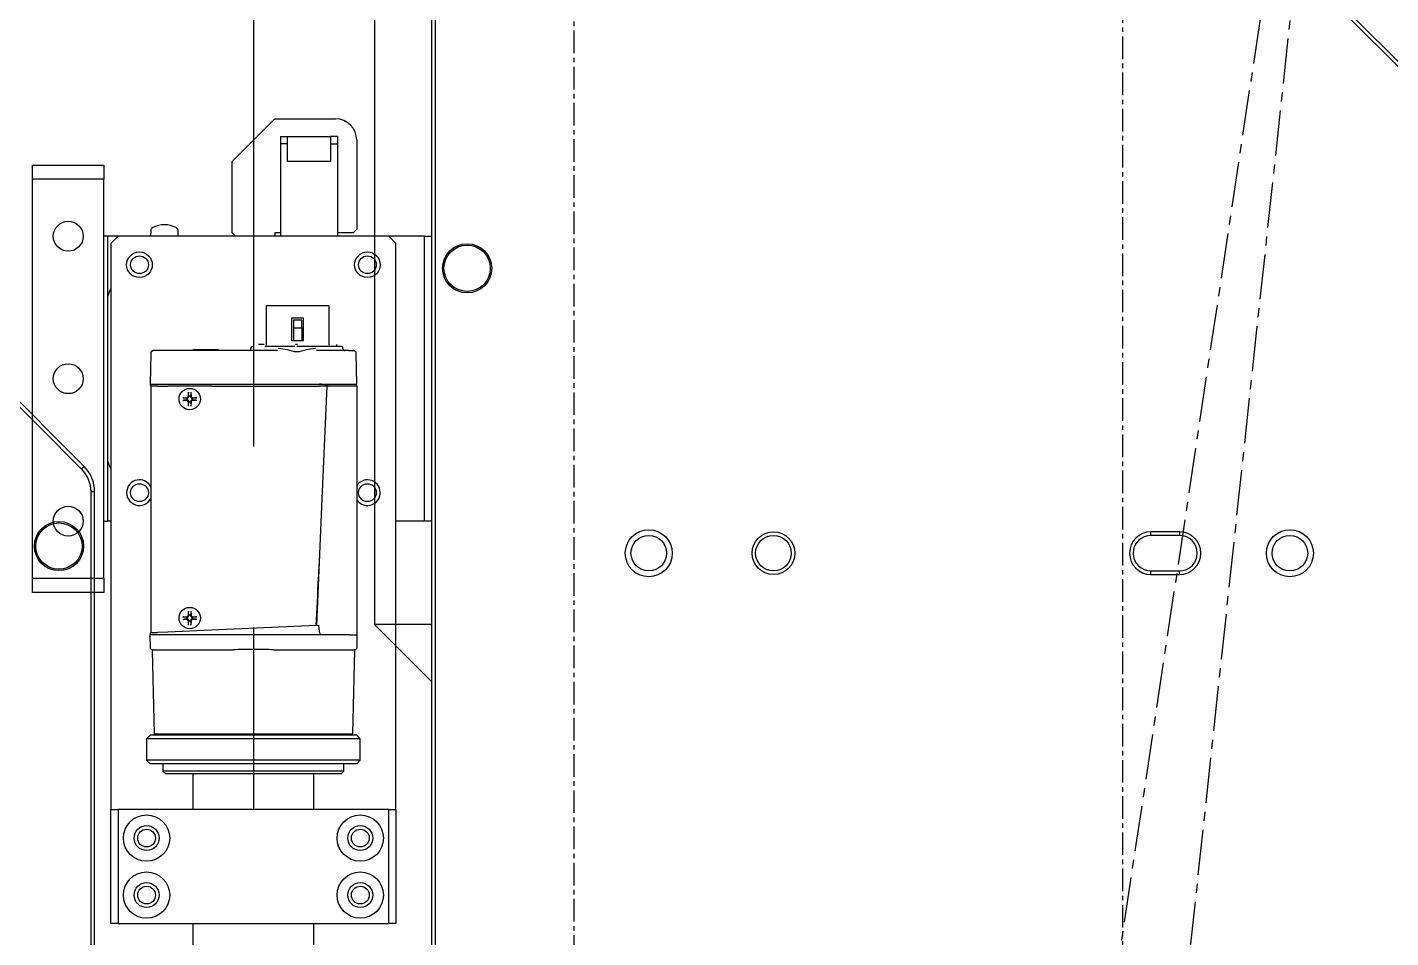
# Model space of a CAD drawing. Extents: x 500 to 100500, y -14500 to 21140.
# Drawn here: x 7954.9 to 8146.3, y -10144.9 to -10017 of the extents above; entities that cross this region are included whole.
import ezdxf

# ---------------------------------------------------------------- set-up
doc = ezdxf.new("R2010")
doc.units = 0
doc.linetypes.add('CENTER', pattern=[10.16, 6.35, -1.27, 1.27, -1.27])
doc.layers.get('0').update_dxf_attribs({"linetype": 'CONTINUOUS'})
for name, color, linetype in [('30', 111, 'CONTINUOUS'), ('Center', 1, 'CENTER'), ('SLD-0', 7, 'CONTINUOUS')]:
    doc.layers.add(name, color=color, linetype=linetype)

# ---------------------------------------------------------------- blocks, each defined once
blk = doc.blocks.new('KJA$C3C655F6F')
at = {"layer": '30', "linetype": 'Continuous', "lineweight": 25}
for p, q in [((-33.26, 287), (-33.26, 87.4)), ((-32.76, 287), (-32.76, 87.4)), ((158.92, 163.82), (82.85, 239.9)), ((159.28, 164.18), (83.21, 240.25)), ((159.28, 164.18), (158.92, 163.82)), ((160.24, 78.6), (160.24, 160.64)), ((160.24, 160.64), (160.74, 160.64)), ((160.74, 78.6), (160.74, 160.64)), ((71.74, 155), (67.74, 155)), ((67.74, 154.5), (67.74, 155)), ((71.74, 154.5), (67.74, 154.5)), ((71.74, 155), (71.74, 154.5)), ((67.74, 149), (67.74, 149.5)), ((67.74, 149.5), (71.74, 149.5)), ((71.74, 149), (71.74, 149.5)), ((67.74, 149), (71.74, 149))]:
    blk.add_line(p, q, dxfattribs=at)
for centre, radius in [((-28.26, 192), 3.45), ((-28.26, 192), 3.25), ((-2.76, 152), 3.3), ((87.24, 152), 3.3), ((155.74, 153), 3.45), ((155.74, 153), 3.25), ((-2.76, 152), 2.5), ((14.74, 152), 3), ((14.74, 152), 2.5), ((87.24, 152), 2.5)]:
    blk.add_circle(centre, radius, dxfattribs=at)
for centre, radius, start, end in [((155.74, 160.64), 4.5, 360, 45), ((155.74, 160.64), 5, 360, 45), ((67.74, 152), 3, 90, 270), ((67.74, 152), 2.5, 90, 270), ((71.74, 152), 3, 270, 90), ((71.74, 152), 2.5, 270, 90)]:
    blk.add_arc(centre, radius, start, end, dxfattribs=at)
blk = doc.blocks.new('KJ특성 TURN')
at = {"layer": 'Center', "ltscale": 0.5}
for p, q in [((9197.78, -70811.09), (9197.78, -71397.09)), ((9120.78, -70830.59), (9120.78, -71399.09))]:
    blk.add_line(p, q, dxfattribs=at)
at = {"layer": 'SLD-0'}
for p, q in [((9092.78, -71044.09), (9092.78, -71239.09)), ((9100.78, -71239.09), (9092.78, -71239.09)), ((9092.78, -71239.09), (9100.78, -71247.09))]:
    blk.add_line(p, q, dxfattribs=at)
at = {"layer": '30'}
blk.add_blockref('KJA$C3C655F6F', (9134.04, -71381.09), dxfattribs=at)
blk = doc.blocks.new('KJVision F 2')
at = {"color": 3}
for p in [(-5912.72, -78093.69, -96.77), (-5755.72, -77163.69, -96.77)]:
    blk.add_line(p, (-5712.72, -76763.69, -96.77), dxfattribs=at)
at = {"color": 3, "linetype": 'Continuous', "lineweight": 25}
for p, q in [((-5389.22, -76881.69, -96.77), (-5383.22, -76875.69, -96.77)), ((-5383.22, -76875.69, -96.77), (-5374.72, -76875.69, -96.77)), ((-5382.42, -76878.19, -96.77), (-5381.42, -76878.19, -96.77)), ((-5382.42, -76878.19, -96.77), (-5382.42, -76879.19, -96.77)), ((-5381.42, -76879.19, -96.77), (-5381.42, -76878.19, -96.77)), ((-5381.42, -76878.19, -96.77), (-5375.42, -76878.19, -96.77)), ((-5374.42, -76878.19, -96.77), (-5375.42, -76878.19, -96.77)), ((-5375.42, -76878.19, -96.77), (-5375.42, -76879.19, -96.77)), ((-5374.42, -76878.19, -96.77), (-5374.42, -76879.19, -96.77)), ((-5371.72, -76878.69, -96.77), (-5371.72, -76891.19, -96.77)), ((-5381.42, -76879.19, -96.77), (-5382.42, -76879.19, -96.77)), ((-5382.42, -76879.19, -96.77), (-5382.42, -76892.19, -96.77)), ((-5381.42, -76881.69, -96.77), (-5381.42, -76879.19, -96.77)), ((-5375.42, -76879.19, -96.77), (-5375.42, -76881.69, -96.77)), ((-5375.42, -76879.19, -96.77), (-5374.42, -76879.19, -96.77)), ((-5374.42, -76879.19, -96.77), (-5374.42, -76892.19, -96.77)), ((-5417.22, -76882.19, -96.77), (-5407.22, -76882.19, -96.77)), ((-5417.22, -76884.19, -96.77), (-5417.22, -76882.19, -96.77)), ((-5407.22, -76882.19, -96.77), (-5407.22, -76884.19, -96.77)), ((-5389.22, -76891.69, -96.77), (-5389.22, -76881.69, -96.77)), ((-5375.42, -76881.69, -96.77), (-5381.42, -76881.69, -96.77)), ((-5417.22, -76940.19, -96.77), (-5417.22, -76884.19, -96.77)), ((-5407.22, -76884.19, -96.77), (-5417.22, -76884.19, -96.77)), ((-5407.22, -76940.19, -96.77), (-5407.22, -76884.19, -96.77)), ((-5400.63, -76891.4, -96.77), (-5400.67, -76892.19, -96.77)), ((-5396.77, -76892.19, -96.77), (-5396.81, -76891.4, -96.77)), ((-5388.72, -76892.19, -96.77), (-5389.22, -76891.69, -96.77)), ((-5383.22, -76891.69, -96.77), (-5383.22, -76892.19, -96.77)), ((-5382.42, -76891.69, -96.77), (-5383.22, -76891.69, -96.77)), ((-5372.22, -76891.69, -96.77), (-5374.42, -76891.69, -96.77)), ((-5371.72, -76891.19, -96.77), (-5372.22, -76891.69, -96.77)), ((-5406.72, -76892.19, -96.77), (-5407.22, -76892.19, -96.77)), ((-5406.72, -76892.19, -96.77), (-5406.72, -76901.19, -96.77)), ((-5405.22, -76892.19, -96.77), (-5406.72, -76892.19, -96.77)), ((-5405.22, -76892.19, -96.77), (-5406.22, -76893.19, -96.77)), ((-5406.22, -76893.19, -96.77), (-5406.22, -76972.69, -96.77)), ((-5367.22, -76892.19, -96.77), (-5405.22, -76892.19, -96.77)), ((-5366.22, -76893.19, -96.77), (-5367.22, -76892.19, -96.77)), ((-5362.22, -76892.19, -96.77), (-5367.22, -76892.19, -96.77)), ((-5366.22, -76972.69, -96.77), (-5366.22, -76893.19, -96.77)), ((-5362.22, -76932.19, -96.77), (-5362.22, -76892.19, -96.77)), ((-5362.22, -76892.19, -96.77), (-5361.22, -76892.19, -96.77)), ((-5361.22, -76892.19, -96.77), (-5361.22, -76932.19, -96.77)), ((-5406.72, -76901.19, -96.77), (-5406.72, -76923.19, -96.77)), ((-5384.45, -76901.95, -96.77), (-5384.45, -76907.49, -96.77)), ((-5375.6, -76901.95, -96.77), (-5384.45, -76901.95, -96.77)), ((-5380.82, -76903.65, -96.77), (-5379.22, -76903.65, -96.77)), ((-5380.82, -76906.85, -96.77), (-5380.82, -76903.65, -96.77)), ((-5379.22, -76903.65, -96.77), (-5379.22, -76906.85, -96.77)), ((-5375.6, -76907.49, -96.77), (-5375.6, -76901.95, -96.77)), ((-5379.42, -76903.95, -96.77), (-5380.62, -76903.95, -96.77)), ((-5380.62, -76903.95, -96.77), (-5380.62, -76905.03, -96.77)), ((-5380.62, -76905.03, -96.77), (-5379.42, -76905.03, -96.77)), ((-5380.62, -76905.03, -96.77), (-5380.62, -76906.85, -96.77)), ((-5379.42, -76905.03, -96.77), (-5379.42, -76903.95, -96.77)), ((-5379.42, -76905.03, -96.77), (-5379.42, -76906.85, -96.77)), ((-5379.22, -76906.85, -96.77), (-5380.82, -76906.85, -96.77)), ((-5380.02, -76907.4, -96.77), (-5380.3, -76907.4, -96.77)), ((-5374.52, -76907.65, -96.77), (-5374.52, -76907.4, -96.77)), ((-5400.61, -76908.54, -96.77), (-5400.72, -76912.95, -96.77)), ((-5382.85, -76908.25, -96.77), (-5399.61, -76908.25, -96.77)), ((-5386.57, -76907.84, -96.77), (-5386.57, -76907.96, -96.77)), ((-5380.43, -76907.65, -96.77), (-5384.6, -76907.65, -96.77)), ((-5372.84, -76908.25, -96.77), (-5377.39, -76908.25, -96.77)), ((-5373.67, -76907.96, -96.77), (-5373.67, -76907.84, -96.77)), ((-5371.84, -76908.54, -96.77), (-5371.73, -76912.95, -96.77)), ((-5400.72, -76912.95, -96.77), (-5400.72, -76912.95, -96.77)), ((-5400.72, -76912.95, -96.77), (-5400.63, -76913.25, -96.77)), ((-5399.73, -76912.95, -96.77), (-5399.72, -76912.95, -96.77)), ((-5399.72, -76912.95, -96.77), (-5376.94, -76912.95, -96.77)), ((-5376.94, -76912.95, -96.77), (-5372.73, -76912.95, -96.77)), ((-5371.73, -76913.25, -96.77), (-5371.73, -76912.95, -96.77)), ((-5371.72, -76913.25, -96.77), (-5371.73, -76912.95, -96.77)), ((-5400.62, -76913.25, -96.77), (-5400.62, -76947.85, -96.77)), ((-5399.62, -76913.25, -96.77), (-5399.73, -76913.25, -96.77)), ((-5399.62, -76913.25, -96.77), (-5398.24, -76913.25, -96.77)), ((-5392.1, -76913.25, -96.77), (-5398.24, -76913.25, -96.77)), ((-5396.15, -76914.87, -96.77), (-5395.6, -76914.86, -96.77)), ((-5396.01, -76914.88, -96.77), (-5395.6, -76914.94, -96.77)), ((-5395.6, -76914.94, -96.77), (-5395.56, -76914.95, -96.77)), ((-5395.36, -76914.62, -96.77), (-5395.35, -76914.07, -96.77)), ((-5395.28, -76914.62, -96.77), (-5395.34, -76914.21, -96.77)), ((-5395.27, -76914.66, -96.77), (-5395.28, -76914.62, -96.77)), ((-5395.06, -76914.62, -96.77), (-5395.07, -76914.66, -96.77)), ((-5395, -76914.21, -96.77), (-5395.06, -76914.62, -96.77)), ((-5394.99, -76914.07, -96.77), (-5394.98, -76914.62, -96.77)), ((-5394.78, -76914.95, -96.77), (-5394.74, -76914.94, -96.77)), ((-5394.74, -76914.86, -96.77), (-5394.19, -76914.87, -96.77)), ((-5394.74, -76914.94, -96.77), (-5394.33, -76914.88, -96.77)), ((-5392.1, -76913.25, -96.77), (-5376.94, -76913.25, -96.77)), ((-5375.58, -76913.25, -96.77), (-5376.94, -76913.25, -96.77)), ((-5375.91, -76913.25, -96.77), (-5376.61, -76929.04, -96.77)), ((-5375.56, -76913.25, -96.77), (-5375.58, -76913.25, -96.77)), ((-5375.56, -76913.25, -96.77), (-5375.48, -76913.25, -96.77)), ((-5372.72, -76913.25, -96.77), (-5375.48, -76913.25, -96.77)), ((-5371.72, -76913.25, -96.77), (-5372.72, -76913.25, -96.77)), ((-5371.72, -76913.25, -96.77), (-5371.72, -76948.14, -96.77)), ((-5395.6, -76915.24, -96.77), (-5396.15, -76915.23, -96.77)), ((-5395.6, -76915.16, -96.77), (-5396.01, -76915.22, -96.77)), ((-5395.56, -76915.15, -96.77), (-5395.6, -76915.16, -96.77)), ((-5395.35, -76916.03, -96.77), (-5395.36, -76915.48, -96.77)), ((-5395.34, -76915.89, -96.77), (-5395.28, -76915.48, -96.77)), ((-5395.28, -76915.48, -96.77), (-5395.27, -76915.44, -96.77)), ((-5395.07, -76915.44, -96.77), (-5395.06, -76915.48, -96.77)), ((-5395.06, -76915.48, -96.77), (-5395, -76915.89, -96.77)), ((-5394.98, -76915.48, -96.77), (-5394.99, -76916.03, -96.77)), ((-5394.74, -76915.16, -96.77), (-5394.78, -76915.15, -96.77)), ((-5394.33, -76915.22, -96.77), (-5394.74, -76915.16, -96.77)), ((-5394.19, -76915.23, -96.77), (-5394.74, -76915.24, -96.77)), ((-5400.67, -76918.05, -96.77), (-5400.62, -76918.05, -96.77)), ((-5406.72, -76923.19, -96.77), (-5406.72, -76932.19, -96.77)), ((-5376.61, -76929.04, -96.77), (-5377.39, -76946.8, -96.77)), ((-5407.22, -76932.19, -96.77), (-5406.72, -76932.19, -96.77)), ((-5406.22, -76932.19, -96.77), (-5406.72, -76932.19, -96.77)), ((-5362.22, -76932.19, -96.77), (-5366.22, -76932.19, -96.77)), ((-5361.22, -76932.19, -96.77), (-5362.22, -76932.19, -96.77)), ((-5417.22, -76940.19, -96.77), (-5407.22, -76940.19, -96.77)), ((-5417.22, -76942.19, -96.77), (-5417.22, -76940.19, -96.77)), ((-5407.22, -76940.19, -96.77), (-5407.22, -76942.19, -96.77)), ((-5407.22, -76942.19, -96.77), (-5417.22, -76942.19, -96.77)), ((-5400.62, -76943.05, -96.77), (-5400.67, -76943.05, -96.77)), ((-5396.15, -76945.62, -96.77), (-5395.6, -76945.61, -96.77)), ((-5396.01, -76945.63, -96.77), (-5395.6, -76945.69, -96.77)), ((-5395.6, -76945.69, -96.77), (-5395.56, -76945.69, -96.77)), ((-5395.36, -76945.37, -96.77), (-5395.35, -76944.82, -96.77)), ((-5395.28, -76945.37, -96.77), (-5395.34, -76944.96, -96.77)), ((-5395.27, -76945.41, -96.77), (-5395.28, -76945.37, -96.77)), ((-5395.06, -76945.37, -96.77), (-5395.07, -76945.41, -96.77)), ((-5395, -76944.96, -96.77), (-5395.06, -76945.37, -96.77)), ((-5394.99, -76944.82, -96.77), (-5394.98, -76945.37, -96.77)), ((-5394.78, -76945.69, -96.77), (-5394.74, -76945.69, -96.77)), ((-5394.74, -76945.61, -96.77), (-5394.19, -76945.62, -96.77)), ((-5394.74, -76945.69, -96.77), (-5394.33, -76945.63, -96.77)), ((-5398.24, -76947.74, -96.77), (-5392.1, -76947.46, -96.77)), ((-5395.6, -76945.99, -96.77), (-5396.15, -76945.98, -96.77)), ((-5395.6, -76945.91, -96.77), (-5396.01, -76945.97, -96.77)), ((-5395.56, -76945.9, -96.77), (-5395.6, -76945.91, -96.77)), ((-5395.35, -76946.78, -96.77), (-5395.36, -76946.23, -96.77)), ((-5395.34, -76946.64, -96.77), (-5395.28, -76946.23, -96.77)), ((-5395.28, -76946.23, -96.77), (-5395.27, -76946.19, -96.77)), ((-5395.07, -76946.19, -96.77), (-5395.06, -76946.23, -96.77)), ((-5395.06, -76946.23, -96.77), (-5395, -76946.64, -96.77)), ((-5394.98, -76946.23, -96.77), (-5394.99, -76946.78, -96.77)), ((-5394.74, -76945.91, -96.77), (-5394.78, -76945.9, -96.77)), ((-5394.33, -76945.97, -96.77), (-5394.74, -76945.91, -96.77)), ((-5394.19, -76945.98, -96.77), (-5394.74, -76945.99, -96.77)), ((-5392.1, -76947.46, -96.77), (-5378.44, -76946.85, -96.77)), ((-5378.44, -76946.85, -96.77), (-5377.06, -76946.79, -96.77)), ((-5400.72, -76948.15, -96.77), (-5400.62, -76947.85, -96.77)), ((-5400.67, -76949.96, -96.77), (-5400.72, -76948.15, -96.77)), ((-5376.75, -76948.15, -96.77), (-5399.72, -76948.15, -96.77)), ((-5399.62, -76947.8, -96.77), (-5398.24, -76947.74, -96.77)), ((-5372.72, -76948.15, -96.77), (-5376.75, -76948.15, -96.77)), ((-5371.72, -76948.14, -96.77), (-5371.72, -76949.95, -96.77)), ((-5400.46, -76950.35, -96.77), (-5400.16, -76962.05, -96.77)), ((-5399.67, -76950.25, -96.77), (-5389.09, -76950.25, -96.77)), ((-5383.36, -76950.25, -96.77), (-5372.72, -76950.25, -96.77)), ((-5372.28, -76962.05, -96.77), (-5371.98, -76950.35, -96.77)), ((-5372, -76950.4, -96.77), (-5372, -76950.4, -96.77)), ((-5400.72, -76962.25, -96.77), (-5401.22, -76962.75, -96.77)), ((-5401.22, -76962.75, -96.77), (-5401.22, -76965.75, -96.77)), ((-5386.22, -76962.75, -96.77), (-5401.22, -76962.75, -96.77)), ((-5386.22, -76962.25, -96.77), (-5400.72, -76962.25, -96.77)), ((-5400.16, -76962.05, -96.77), (-5399.95, -76962.25, -96.77)), ((-5400.16, -76962.05, -96.77), (-5372.28, -76962.05, -96.77)), ((-5371.72, -76962.25, -96.77), (-5386.22, -76962.25, -96.77)), ((-5371.22, -76962.75, -96.77), (-5386.22, -76962.75, -96.77)), ((-5372.49, -76962.25, -96.77), (-5372.28, -76962.05, -96.77)), ((-5371.22, -76962.75, -96.77), (-5371.72, -76962.25, -96.77)), ((-5371.22, -76965.75, -96.77), (-5371.22, -76962.75, -96.77)), ((-5401.22, -76965.75, -96.77), (-5400.72, -76966.25, -96.77)), ((-5386.22, -76965.75, -96.77), (-5401.22, -76965.75, -96.77)), ((-5386.22, -76966.25, -96.77), (-5400.72, -76966.25, -96.77)), ((-5398.92, -76966.25, -96.77), (-5398.92, -76967.31, -96.77)), ((-5371.22, -76965.75, -96.77), (-5386.22, -76965.75, -96.77)), ((-5371.72, -76966.25, -96.77), (-5386.22, -76966.25, -96.77)), ((-5373.52, -76967.31, -96.77), (-5373.52, -76966.25, -96.77)), ((-5371.72, -76966.25, -96.77), (-5371.22, -76965.75, -96.77)), ((-5398.92, -76967.31, -96.77), (-5398.52, -76967.69, -96.77)), ((-5386.22, -76967.31, -96.77), (-5398.92, -76967.31, -96.77)), ((-5386.22, -76967.69, -96.77), (-5398.52, -76967.69, -96.77)), ((-5394.72, -76967.69, -96.77), (-5394.72, -76972.69, -96.77)), ((-5373.52, -76967.31, -96.77), (-5386.22, -76967.31, -96.77)), ((-5373.92, -76967.69, -96.77), (-5386.22, -76967.69, -96.77)), ((-5377.72, -76972.69, -96.77), (-5377.72, -76967.69, -96.77)), ((-5373.92, -76967.69, -96.77), (-5373.52, -76967.31, -96.77)), ((-5406.22, -76988.69, -96.77), (-5406.22, -76972.69, -96.77)), ((-5406.22, -76972.69, -96.77), (-5405.22, -76972.69, -96.77)), ((-5405.22, -76972.69, -96.77), (-5405.22, -76988.69, -96.77)), ((-5367.22, -76972.69, -96.77), (-5405.22, -76972.69, -96.77)), ((-5367.22, -76988.69, -96.77), (-5367.22, -76972.69, -96.77)), ((-5367.22, -76972.69, -96.77), (-5366.22, -76972.69, -96.77)), ((-5366.22, -76972.69, -96.77), (-5366.22, -76988.69, -96.77)), ((-5405.22, -76988.69, -96.77), (-5406.22, -76988.69, -96.77)), ((-5405.22, -76988.69, -96.77), (-5367.22, -76988.69, -96.77)), ((-5394.72, -76988.69, -96.77), (-5394.72, -77015.99, -96.77)), ((-5377.72, -77015.99, -96.77), (-5377.72, -76988.69, -96.77)), ((-5366.22, -76988.69, -96.77), (-5367.22, -76988.69, -96.77))]:
    blk.add_line(p, q, dxfattribs=at)
for centre, radius in [((-5412.22, -76892.19, -96.77), 2.1), ((-5402.22, -76896.19, -96.77), 1.8), ((-5402.22, -76896.19, -96.77), 1.25), ((-5370.22, -76896.19, -96.77), 1.8), ((-5370.22, -76896.19, -96.77), 1.25), ((-5412.22, -76912.19, -96.77), 2.1), ((-5395.17, -76915.05, -96.77), 1.5), ((-5402.22, -76928.19, -96.77), 1.25), ((-5370.22, -76928.19, -96.77), 1.25), ((-5412.22, -76932.19, -96.77), 2.1), ((-5395.17, -76945.8, -96.77), 1.5), ((-5401.22, -76976.69, -96.77), 3.25), ((-5371.22, -76976.69, -96.77), 3.25), ((-5401.22, -76976.69, -96.77), 1.75), ((-5401.22, -76976.69, -96.77), 1.25), ((-5371.22, -76976.69, -96.77), 1.75), ((-5371.22, -76976.69, -96.77), 1.25), ((-5401.22, -76984.69, -96.77), 3.25), ((-5371.22, -76984.69, -96.77), 3.25), ((-5401.22, -76984.69, -96.77), 1.75), ((-5401.22, -76984.69, -96.77), 1.25), ((-5371.22, -76984.69, -96.77), 1.75), ((-5371.22, -76984.69, -96.77), 1.25)]:
    blk.add_circle(centre, radius, dxfattribs=at)
for centre, radius, start, end in [((-5374.72, -76878.69, -96.77), 3, 0, 90), ((-5400.13, -76891.42, -96.77), 0.5, 116.6854, 177), ((-5398.72, -76894.22, -96.77), 3.64, 63.3146, 116.6854), ((-5397.31, -76891.42, -96.77), 0.5, 3, 63.3146), ((-5403.72, -76901.19, -96.77), 3, 146.4427, 180), ((-5394.69, -76908.35, -96.77), 0.2, 90, 149.999), ((-5391.15, -76908.35, -96.77), 0.2, 29.9842, 90), ((-5386.87, -76907.95, -96.77), 0.3, 270, 358.5), ((-5386.37, -76907.85, -96.77), 0.2, 90, 178.5), ((-5373.87, -76907.85, -96.77), 0.2, 1.5, 90), ((-5373.37, -76907.95, -96.77), 0.3, 181.5, 270), ((-5395.17, -76915.05, -96.77), 0.405, 165.0998, 194.9002), ((-5395.17, -76915.05, -96.77), 0.405, 75.0998, 104.9002), ((-5395.17, -76915.05, -96.77), 0.405, 345.0998, 14.9002), ((-5395.17, -76915.05, -96.77), 0.405, 255.0998, 284.9002), ((-5403.72, -76923.19, -96.77), 3, 180, 213.5573), ((-5402.22, -76928.19, -96.77), 1.8, 90, 332.734), ((-5402.22, -76928.19, -96.77), 1.8, 27.266, 90), ((-5370.22, -76928.19, -96.77), 1.8, 90, 146.4427), ((-5370.22, -76928.19, -96.77), 1.8, 213.5573, 90), ((-5395.17, -76945.8, -96.77), 0.405, 165.0998, 194.9002), ((-5395.17, -76945.8, -96.77), 0.405, 75.0998, 104.9002), ((-5395.17, -76945.8, -96.77), 0.405, 345.0998, 14.9002), ((-5395.17, -76945.8, -96.77), 0.405, 255.0998, 284.9002)]:
    blk.add_arc(centre, radius, start, end, dxfattribs=at)
blk.add_ellipse((-5372.72, -76948.14, -96.77), major_axis=(1, 0), ratio=0.013091, start_param=4.712389, end_param=6.283185, dxfattribs=at)
for points in [[(-5379.75, -76903.95, -96.77), (-5379.75, -76903.95, -96.77), (-5379.76, -76903.95, -96.77), (-5379.82, -76903.95, -96.77), (-5379.91, -76903.95, -96.77), (-5380.02, -76903.95, -96.77), (-5380.13, -76903.95, -96.77), (-5380.22, -76903.95, -96.77), (-5380.28, -76903.95, -96.77), (-5380.29, -76903.95, -96.77), (-5380.3, -76903.95, -96.77)], [(-5400.61, -76908.54, -96.77), (-5400.6, -76908.5, -96.77), (-5400.59, -76908.43, -96.77), (-5400.52, -76908.33, -96.77), (-5400.42, -76908.26, -96.77), (-5400.34, -76908.25, -96.77), (-5400.31, -76908.25, -96.77)], [(-5372.14, -76908.25, -96.77), (-5372.11, -76908.25, -96.77), (-5372.03, -76908.26, -96.77), (-5371.93, -76908.33, -96.77), (-5371.86, -76908.43, -96.77), (-5371.85, -76908.5, -96.77), (-5371.84, -76908.54, -96.77)], [(-5399.73, -76913.25, -96.77), (-5399.85, -76913.25, -96.77), (-5400.08, -76913.25, -96.77), (-5400.38, -76913.25, -96.77), (-5400.59, -76913.25, -96.77), (-5400.62, -76913.25, -96.77), (-5400.63, -76913.25, -96.77)], [(-5395.6, -76914.86, -96.77), (-5395.57, -76914.86, -96.77), (-5395.51, -76914.85, -96.77), (-5395.43, -76914.79, -96.77), (-5395.37, -76914.71, -96.77), (-5395.36, -76914.65, -96.77), (-5395.36, -76914.62, -96.77)], [(-5394.98, -76914.62, -96.77), (-5394.98, -76914.65, -96.77), (-5394.97, -76914.71, -96.77), (-5394.91, -76914.79, -96.77), (-5394.83, -76914.85, -96.77), (-5394.77, -76914.86, -96.77), (-5394.74, -76914.86, -96.77)], [(-5395.36, -76915.48, -96.77), (-5395.36, -76915.45, -96.77), (-5395.37, -76915.39, -96.77), (-5395.43, -76915.31, -96.77), (-5395.51, -76915.25, -96.77), (-5395.57, -76915.24, -96.77), (-5395.6, -76915.24, -96.77)], [(-5394.74, -76915.24, -96.77), (-5394.77, -76915.24, -96.77), (-5394.83, -76915.25, -96.77), (-5394.91, -76915.31, -96.77), (-5394.97, -76915.39, -96.77), (-5394.98, -76915.45, -96.77), (-5394.98, -76915.48, -96.77)], [(-5395.6, -76945.61, -96.77), (-5395.57, -76945.61, -96.77), (-5395.51, -76945.6, -96.77), (-5395.43, -76945.54, -96.77), (-5395.37, -76945.46, -96.77), (-5395.36, -76945.4, -96.77), (-5395.36, -76945.37, -96.77)], [(-5394.98, -76945.37, -96.77), (-5394.98, -76945.4, -96.77), (-5394.97, -76945.46, -96.77), (-5394.91, -76945.54, -96.77), (-5394.83, -76945.6, -96.77), (-5394.77, -76945.61, -96.77), (-5394.74, -76945.61, -96.77)], [(-5395.36, -76946.23, -96.77), (-5395.36, -76946.2, -96.77), (-5395.37, -76946.14, -96.77), (-5395.43, -76946.06, -96.77), (-5395.51, -76946, -96.77), (-5395.57, -76945.99, -96.77), (-5395.6, -76945.99, -96.77)], [(-5394.74, -76945.99, -96.77), (-5394.77, -76945.99, -96.77), (-5394.83, -76946, -96.77), (-5394.91, -76946.06, -96.77), (-5394.97, -76946.14, -96.77), (-5394.98, -76946.2, -96.77), (-5394.98, -76946.23, -96.77)], [(-5400.37, -76950.25, -96.77), (-5400.41, -76950.25, -96.77), (-5400.49, -76950.24, -96.77), (-5400.59, -76950.17, -96.77), (-5400.66, -76950.07, -96.77), (-5400.67, -76950, -96.77), (-5400.67, -76949.96, -96.77)], [(-5371.72, -76949.95, -96.77), (-5371.73, -76949.99, -96.77), (-5371.73, -76950.07, -96.77), (-5371.8, -76950.17, -96.77), (-5371.9, -76950.24, -96.77), (-5371.98, -76950.25, -96.77), (-5372.02, -76950.25, -96.77)]]:
    blk.add_open_spline(points, degree=3, dxfattribs=at)
for points, knots in [([(-5384.72, -76907.4, -96.77), (-5384.86, -76907.4, -96.77), (-5385.42, -76907.4, -96.77), (-5385.48, -76907.4, -96.77), (-5385.52, -76907.4, -96.77)], [0, 0, 0, 0, 0.242723, 1, 1, 1, 1]), ([(-5400.25, -76908.25, -96.77), (-5400.29, -76908.25, -96.77), (-5400.37, -76908.26, -96.77), (-5400.42, -76908.28, -96.77), (-5400.45, -76908.29, -96.77)], [0, 0, 0, 0, 0.480528, 1, 1, 1, 1]), ([(-5399.61, -76908.25, -96.77), (-5399.69, -76908.25, -96.77), (-5399.83, -76908.25, -96.77), (-5399.99, -76908.25, -96.77), (-5400.1, -76908.25, -96.77), (-5400.16, -76908.25, -96.77), (-5400.19, -76908.25, -96.77)], [0, 0, 0, 0, 0.3801107, 0.5864892, 0.7936326, 1, 1, 1, 1]), ([(-5391.15, -76908.15, -96.77), (-5391.17, -76908.15, -96.77), (-5391.21, -76908.15, -96.77), (-5391.43, -76908.15, -96.77), (-5391.66, -76908.15, -96.77), (-5391.94, -76908.15, -96.77), (-5392.35, -76908.15, -96.77), (-5392.92, -76908.15, -96.77), (-5393.49, -76908.15, -96.77), (-5393.9, -76908.15, -96.77), (-5394.18, -76908.15, -96.77), (-5394.41, -76908.15, -96.77), (-5394.63, -76908.15, -96.77), (-5394.67, -76908.15, -96.77), (-5394.69, -76908.15, -96.77)], [0, 0, 0, 0, 0.119721, 0.184909, 0.25, 0.315188, 0.380279, 0.5, 0.619721, 0.684909, 0.75, 0.815188, 0.880279, 1, 1, 1, 1]), ([(-5377.51, -76907.96, -96.77), (-5377.94, -76908, -96.77), (-5378.79, -76908.08, -96.77), (-5380.12, -76908.62, -96.77), (-5381.46, -76908.08, -96.77), (-5382.3, -76908, -96.77), (-5382.73, -76907.96, -96.77)], [0, 0, 0, 0, 0.250383, 0.500565, 0.750141, 1, 1, 1, 1]), ([(-5373.87, -76907.65, -96.77), (-5373.95, -76907.65, -96.77), (-5374.08, -76907.65, -96.77), (-5374.86, -76907.65, -96.77), (-5375.67, -76907.65, -96.77), (-5376.67, -76907.65, -96.77), (-5378.13, -76907.65, -96.77), (-5379.33, -76907.65, -96.77), (-5380.12, -76907.65, -96.77)], [0, 0, 0, 0, 0.239457, 0.368361, 0.5, 0.631639, 0.760543, 1, 1, 1, 1]), ([(-5372.84, -76908.25, -96.77), (-5372.76, -76908.25, -96.77), (-5372.62, -76908.25, -96.77), (-5372.46, -76908.25, -96.77), (-5372.35, -76908.25, -96.77), (-5372.25, -76908.25, -96.77), (-5372.17, -76908.25, -96.77), (-5372.15, -76908.25, -96.77), (-5372.14, -76908.25, -96.77)], [0, 0, 0, 0, 0.239475, 0.369986, 0.5, 0.630503, 0.760525, 1, 1, 1, 1]), ([(-5372, -76908.29, -96.77), (-5372.02, -76908.28, -96.77), (-5372.07, -76908.26, -96.77), (-5372.16, -76908.25, -96.77), (-5372.2, -76908.25, -96.77)], [0, 0, 0, 0, 0.519602, 1, 1, 1, 1]), ([(-5400.72, -76912.95, -96.77), (-5400.71, -76912.95, -96.77), (-5400.67, -76912.96, -96.77), (-5400.44, -76912.96, -96.77), (-5400.12, -76912.96, -96.77), (-5399.86, -76912.95, -96.77), (-5399.73, -76912.95, -96.77)], [0, 0, 0, 0, 0.250079, 0.5, 0.749921, 1, 1, 1, 1]), ([(-5375.58, -76913.25, -96.77), (-5375.94, -76913.12, -96.77), (-5376.38, -76912.96, -96.77), (-5376.85, -76912.95, -96.77), (-5376.94, -76912.95, -96.77)], [0, 0, 0, 0, 0.8153621, 1, 1, 1, 1]), ([(-5372.73, -76912.95, -96.77), (-5372.6, -76912.95, -96.77), (-5372.34, -76912.95, -96.77), (-5372, -76912.94, -96.77), (-5371.77, -76912.95, -96.77), (-5371.74, -76912.95, -96.77), (-5371.73, -76912.95, -96.77)], [0, 0, 0, 0, 0.250005, 0.5, 0.749995, 1, 1, 1, 1]), ([(-5396.01, -76914.88, -96.77), (-5396.02, -76914.88, -96.77), (-5396.03, -76914.87, -96.77), (-5396.07, -76914.87, -96.77), (-5396.11, -76914.87, -96.77), (-5396.13, -76914.87, -96.77), (-5396.15, -76914.87, -96.77)], [0, 0, 0, 0, 0.252798, 0.501911, 0.748026, 1, 1, 1, 1]), ([(-5395.56, -76914.95, -96.77), (-5395.53, -76914.94, -96.77), (-5395.47, -76914.93, -96.77), (-5395.41, -76914.89, -96.77), (-5395.36, -76914.86, -96.77), (-5395.33, -76914.81, -96.77), (-5395.29, -76914.75, -96.77), (-5395.28, -76914.69, -96.77), (-5395.27, -76914.66, -96.77)], [0, 0, 0, 0, 0.248487, 0.3815269, 0.4999999, 0.6183793, 0.751513, 1, 1, 1, 1]), ([(-5395.35, -76914.07, -96.77), (-5395.35, -76914.09, -96.77), (-5395.35, -76914.12, -96.77), (-5395.35, -76914.15, -96.77), (-5395.35, -76914.19, -96.77), (-5395.35, -76914.2, -96.77), (-5395.34, -76914.21, -96.77)], [0, 0, 0, 0, 0.25462, 0.498285, 0.749871, 1, 1, 1, 1]), ([(-5395.07, -76914.66, -96.77), (-5395.06, -76914.69, -96.77), (-5395.05, -76914.75, -96.77), (-5395.01, -76914.81, -96.77), (-5394.98, -76914.86, -96.77), (-5394.93, -76914.89, -96.77), (-5394.87, -76914.93, -96.77), (-5394.81, -76914.94, -96.77), (-5394.78, -76914.95, -96.77)], [0, 0, 0, 0, 0.248487, 0.381526, 0.5, 0.618379, 0.751513, 1, 1, 1, 1]), ([(-5394.99, -76914.07, -96.77), (-5394.99, -76914.09, -96.77), (-5394.99, -76914.12, -96.77), (-5394.99, -76914.15, -96.77), (-5394.99, -76914.19, -96.77), (-5395, -76914.2, -96.77), (-5395, -76914.21, -96.77)], [0, 0, 0, 0, 0.251974, 0.498089, 0.747202, 1, 1, 1, 1]), ([(-5394.19, -76914.87, -96.77), (-5394.21, -76914.87, -96.77), (-5394.24, -76914.87, -96.77), (-5394.27, -76914.87, -96.77), (-5394.31, -76914.87, -96.77), (-5394.32, -76914.88, -96.77), (-5394.33, -76914.88, -96.77)], [0, 0, 0, 0, 0.25462, 0.498285, 0.749871, 1, 1, 1, 1]), ([(-5396.15, -76915.23, -96.77), (-5396.13, -76915.23, -96.77), (-5396.11, -76915.23, -96.77), (-5396.07, -76915.23, -96.77), (-5396.03, -76915.23, -96.77), (-5396.02, -76915.22, -96.77), (-5396.01, -76915.22, -96.77)], [0, 0, 0, 0, 0.25462, 0.498285, 0.749871, 1, 1, 1, 1]), ([(-5395.27, -76915.44, -96.77), (-5395.28, -76915.41, -96.77), (-5395.29, -76915.35, -96.77), (-5395.33, -76915.29, -96.77), (-5395.36, -76915.24, -96.77), (-5395.41, -76915.21, -96.77), (-5395.47, -76915.17, -96.77), (-5395.53, -76915.16, -96.77), (-5395.56, -76915.15, -96.77)], [0, 0, 0, 0, 0.248487, 0.381526, 0.4999999, 0.6183789, 0.751513, 1, 1, 1, 1]), ([(-5395.35, -76916.03, -96.77), (-5395.35, -76916.01, -96.77), (-5395.35, -76915.98, -96.77), (-5395.35, -76915.95, -96.77), (-5395.35, -76915.91, -96.77), (-5395.35, -76915.9, -96.77), (-5395.34, -76915.89, -96.77)], [0, 0, 0, 0, 0.251974, 0.498089, 0.747202, 1, 1, 1, 1]), ([(-5394.78, -76915.15, -96.77), (-5394.81, -76915.16, -96.77), (-5394.87, -76915.17, -96.77), (-5394.93, -76915.21, -96.77), (-5394.98, -76915.24, -96.77), (-5395.01, -76915.29, -96.77), (-5395.05, -76915.35, -96.77), (-5395.06, -76915.41, -96.77), (-5395.07, -76915.44, -96.77)], [0, 0, 0, 0, 0.248487, 0.381526, 0.4999999, 0.6183796, 0.751513, 1, 1, 1, 1]), ([(-5394.99, -76916.03, -96.77), (-5394.99, -76916.01, -96.77), (-5394.99, -76915.98, -96.77), (-5394.99, -76915.95, -96.77), (-5394.99, -76915.91, -96.77), (-5395, -76915.9, -96.77), (-5395, -76915.89, -96.77)], [0, 0, 0, 0, 0.25462, 0.498285, 0.749871, 1, 1, 1, 1]), ([(-5394.19, -76915.23, -96.77), (-5394.21, -76915.23, -96.77), (-5394.24, -76915.23, -96.77), (-5394.27, -76915.23, -96.77), (-5394.31, -76915.23, -96.77), (-5394.32, -76915.22, -96.77), (-5394.33, -76915.22, -96.77)], [0, 0, 0, 0, 0.251974, 0.498089, 0.747202, 1, 1, 1, 1]), ([(-5376.97, -76937.31, -96.77), (-5377.02, -76938.27, -96.77), (-5377.19, -76941.43, -96.77), (-5377.34, -76944.6, -96.77), (-5377.45, -76946.81, -96.77)], [0, 0, 0, 0, 0.303192, 1, 1, 1, 1]), ([(-5396.01, -76945.63, -96.77), (-5396.02, -76945.62, -96.77), (-5396.03, -76945.62, -96.77), (-5396.07, -76945.62, -96.77), (-5396.11, -76945.62, -96.77), (-5396.13, -76945.62, -96.77), (-5396.15, -76945.62, -96.77)], [0, 0, 0, 0, 0.252798, 0.501911, 0.748026, 1, 1, 1, 1]), ([(-5395.56, -76945.69, -96.77), (-5395.53, -76945.69, -96.77), (-5395.47, -76945.68, -96.77), (-5395.41, -76945.64, -96.77), (-5395.36, -76945.6, -96.77), (-5395.33, -76945.56, -96.77), (-5395.29, -76945.5, -96.77), (-5395.28, -76945.44, -96.77), (-5395.27, -76945.41, -96.77)], [0, 0, 0, 0, 0.248487, 0.381526, 0.5, 0.618379, 0.751513, 1, 1, 1, 1]), ([(-5395.35, -76944.82, -96.77), (-5395.35, -76944.84, -96.77), (-5395.35, -76944.86, -96.77), (-5395.35, -76944.9, -96.77), (-5395.35, -76944.94, -96.77), (-5395.35, -76944.95, -96.77), (-5395.34, -76944.96, -96.77)], [0, 0, 0, 0, 0.25462, 0.498285, 0.749871, 1, 1, 1, 1]), ([(-5395.07, -76945.41, -96.77), (-5395.06, -76945.44, -96.77), (-5395.05, -76945.5, -96.77), (-5395.01, -76945.56, -96.77), (-5394.98, -76945.6, -96.77), (-5394.93, -76945.64, -96.77), (-5394.87, -76945.68, -96.77), (-5394.81, -76945.69, -96.77), (-5394.78, -76945.69, -96.77)], [0, 0, 0, 0, 0.248487, 0.3815269, 0.4999999, 0.6183793, 0.751513, 1, 1, 1, 1]), ([(-5394.99, -76944.82, -96.77), (-5394.99, -76944.84, -96.77), (-5394.99, -76944.86, -96.77), (-5394.99, -76944.9, -96.77), (-5394.99, -76944.94, -96.77), (-5395, -76944.95, -96.77), (-5395, -76944.96, -96.77)], [0, 0, 0, 0, 0.251974, 0.498089, 0.747202, 1, 1, 1, 1]), ([(-5394.19, -76945.62, -96.77), (-5394.21, -76945.62, -96.77), (-5394.24, -76945.62, -96.77), (-5394.27, -76945.62, -96.77), (-5394.31, -76945.62, -96.77), (-5394.32, -76945.62, -96.77), (-5394.33, -76945.63, -96.77)], [0, 0, 0, 0, 0.25462, 0.498285, 0.749871, 1, 1, 1, 1]), ([(-5396.15, -76945.98, -96.77), (-5396.13, -76945.98, -96.77), (-5396.11, -76945.98, -96.77), (-5396.07, -76945.98, -96.77), (-5396.03, -76945.98, -96.77), (-5396.02, -76945.97, -96.77), (-5396.01, -76945.97, -96.77)], [0, 0, 0, 0, 0.25462, 0.498285, 0.749871, 1, 1, 1, 1]), ([(-5395.27, -76946.19, -96.77), (-5395.28, -76946.16, -96.77), (-5395.29, -76946.1, -96.77), (-5395.33, -76946.04, -96.77), (-5395.36, -76945.99, -96.77), (-5395.41, -76945.96, -96.77), (-5395.47, -76945.92, -96.77), (-5395.53, -76945.91, -96.77), (-5395.56, -76945.9, -96.77)], [0, 0, 0, 0, 0.248487, 0.381526, 0.5, 0.61838, 0.751513, 1, 1, 1, 1]), ([(-5395.35, -76946.78, -96.77), (-5395.35, -76946.76, -96.77), (-5395.35, -76946.73, -96.77), (-5395.35, -76946.7, -96.77), (-5395.35, -76946.66, -96.77), (-5395.35, -76946.65, -96.77), (-5395.34, -76946.64, -96.77)], [0, 0, 0, 0, 0.251974, 0.498089, 0.747202, 1, 1, 1, 1]), ([(-5394.78, -76945.9, -96.77), (-5394.81, -76945.91, -96.77), (-5394.87, -76945.92, -96.77), (-5394.93, -76945.96, -96.77), (-5394.98, -76945.99, -96.77), (-5395.01, -76946.04, -96.77), (-5395.05, -76946.1, -96.77), (-5395.06, -76946.16, -96.77), (-5395.07, -76946.19, -96.77)], [0, 0, 0, 0, 0.248487, 0.381527, 0.5, 0.61838, 0.751513, 1, 1, 1, 1]), ([(-5394.99, -76946.78, -96.77), (-5394.99, -76946.76, -96.77), (-5394.99, -76946.73, -96.77), (-5394.99, -76946.7, -96.77), (-5394.99, -76946.66, -96.77), (-5395, -76946.65, -96.77), (-5395, -76946.64, -96.77)], [0, 0, 0, 0, 0.25462, 0.498285, 0.749871, 1, 1, 1, 1]), ([(-5394.19, -76945.98, -96.77), (-5394.21, -76945.98, -96.77), (-5394.24, -76945.98, -96.77), (-5394.27, -76945.98, -96.77), (-5394.31, -76945.98, -96.77), (-5394.32, -76945.97, -96.77), (-5394.33, -76945.97, -96.77)], [0, 0, 0, 0, 0.251974, 0.498089, 0.747202, 1, 1, 1, 1]), ([(-5376.75, -76948.15, -96.77), (-5376.75, -76948.15, -96.77), (-5376.76, -76948.15, -96.77), (-5376.79, -76948.14, -96.77), (-5376.83, -76948.1, -96.77), (-5376.91, -76947.91, -96.77), (-5376.99, -76947.46, -96.77), (-5377.03, -76947.05, -96.77), (-5377.06, -76946.79, -96.77)], [0, 0, 0, 0, 0.010792, 0.022323, 0.050218, 0.13504, 0.443379, 1, 1, 1, 1]), ([(-5399.72, -76948.15, -96.77), (-5399.83, -76948.15, -96.77), (-5400.05, -76948.15, -96.77), (-5400.35, -76948.16, -96.77), (-5400.58, -76948.14, -96.77), (-5400.7, -76948.15, -96.77), (-5400.72, -76948.15, -96.77), (-5400.72, -76948.15, -96.77)], [0, 0, 0, 0, 0.2118014, 0.4264528, 0.6395816, 0.8520519, 1, 1, 1, 1]), ([(-5400.62, -76947.85, -96.77), (-5400.61, -76947.84, -96.77), (-5400.59, -76947.84, -96.77), (-5400.46, -76947.84, -96.77), (-5400.31, -76947.83, -96.77), (-5400.1, -76947.82, -96.77), (-5399.85, -76947.81, -96.77), (-5399.7, -76947.8, -96.77), (-5399.62, -76947.8, -96.77)], [0, 0, 0, 0, 0.242423, 0.369331, 0.499676, 0.709684, 0.844908, 1, 1, 1, 1]), ([(-5400.37, -76950.25, -96.77), (-5400.36, -76950.25, -96.77), (-5400.35, -76950.25, -96.77), (-5400.26, -76950.25, -96.77), (-5400.14, -76950.25, -96.77), (-5399.95, -76950.25, -96.77), (-5399.76, -76950.25, -96.77), (-5399.67, -76950.25, -96.77)], [0, 0, 0, 0, 0.249567, 0.375431, 0.500456, 0.750684, 1, 1, 1, 1]), ([(-5383.36, -76950.25, -96.77), (-5384.31, -76950.22, -96.77), (-5386.22, -76950.17, -96.77), (-5388.13, -76950.22, -96.77), (-5389.09, -76950.25, -96.77)], [0, 0, 0, 0, 0.500057, 1, 1, 1, 1]), ([(-5372.72, -76950.25, -96.77), (-5372.63, -76950.25, -96.77), (-5372.5, -76950.25, -96.77), (-5372.33, -76950.25, -96.77), (-5372.22, -76950.25, -96.77), (-5372.13, -76950.25, -96.77), (-5372.04, -76950.25, -96.77), (-5372.03, -76950.25, -96.77), (-5372.02, -76950.25, -96.77)], [0, 0, 0, 0, 0.239405, 0.369426, 0.499944, 0.629983, 0.760519, 1, 1, 1, 1])]:
    blk.add_open_spline(points, degree=3, knots=knots, dxfattribs=at)
at = {"layer": 'Center', "color": 3, "ltscale": 20}
blk.add_line((-5386.22, -76388.32, -96.77), (-5386.22, -78093.69, -96.77), dxfattribs=at)
at = {"layer": 'Center'}
blk.add_blockref('KJ특성 TURN', (-14462, -5707.6, -96.77), dxfattribs=at)
blk = doc.blocks.new('KJVision F')
at = {"layer": 'Center'}
blk.add_blockref('KJ특성 TURN', (-578.66, 48.95, -10.47), dxfattribs=at)

msp = doc.modelspace()

# ---------------------------------------------------------------- block references
msp.add_blockref('KJVision F', (-751.77, 61089.26, -65.34))
at = {"layer": 'Center'}
for p in [(13372.87, 66845.81, 20.95), (13855.47, 66845.81, 20.95)]:
    msp.add_blockref('KJVision F 2', p, dxfattribs=at)

doc.saveas('drawing.dxf')
